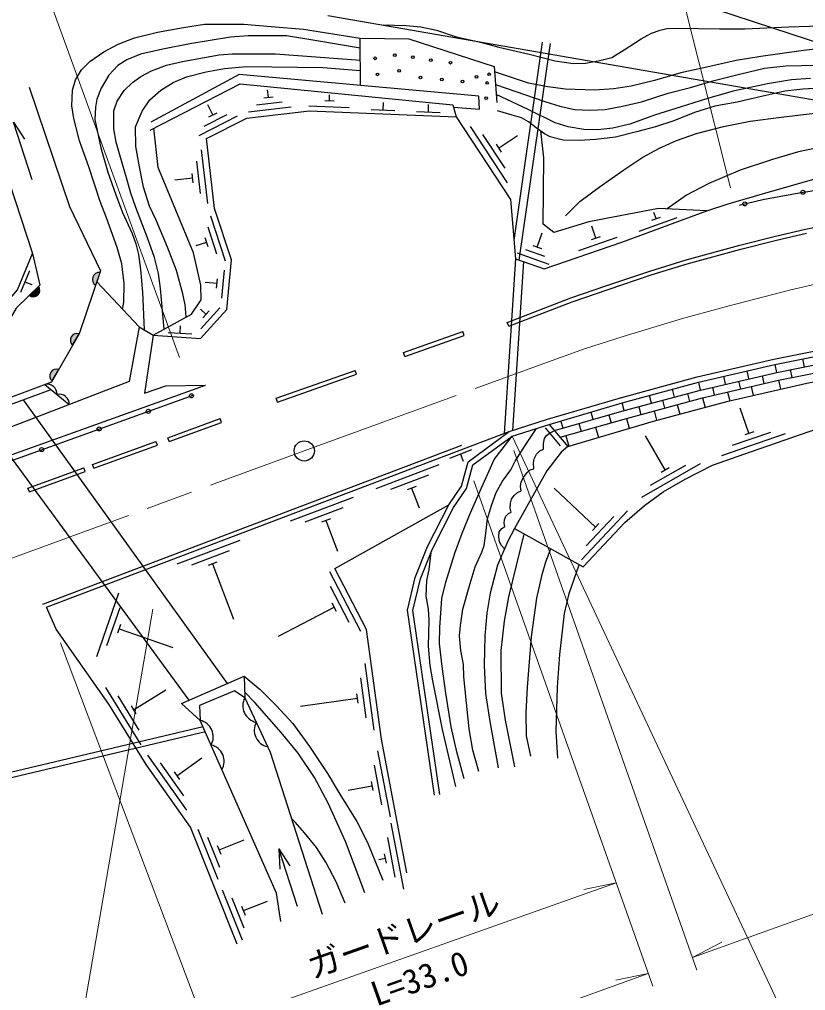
# Model space of a CAD drawing. Units: millimetres at full size, sheet at 1:1000; details may follow other scales. Extents: x 40000 to 680000, y 20000 to 380000.
# Drawn here: x 151354 to 209745, y 264104 to 336230 of the extents above; entities that cross this region are included whole.
import ezdxf
from ezdxf.enums import TextEntityAlignment as Align

# ---------------------------------------------------------------- set-up
doc = ezdxf.new("R2010")
doc.units = ezdxf.units.MM
doc.header["$LTSCALE"] = 1000
doc.linetypes.add('CHAIN', pattern=[18.5, 12, -1.5, 3.5, -1.5])
for name, color, linetype, lineweight in [('M-BGD', 7, 'Continuous', 25), ('M-BMK', 2, 'CHAIN', 13), ('M-BMK-SRVR', 3, 'Continuous', 25), ('M-STR-HTXT', 7, 'Continuous', 13), ('M-STR-STRC', 7, 'Continuous', 25)]:
    doc.layers.add(name, color=color, linetype=linetype, lineweight=lineweight)
doc.styles.add('ＭＳ ゴシック', font='')
doc.styles.get('ＭＳ ゴシック').set_extended_font_data('MS Gothic')

msp = doc.modelspace()

# ---------------------------------------------------------------- hatches: boundary and pattern name
at = {"layer": 'M-BGD'}
for points in [[(157025, 316492, -0.82183), (157345, 317430)], [(152783, 316406, -0.82183), (152070, 315719)], [(155304, 312027, -0.82183), (155798, 312886)], [(153783, 309382, -0.82183), (154277, 310241)]]:
    msp.add_hatch(color=256, dxfattribs=at).paths.add_polyline_path(points)

# ---------------------------------------------------------------- linework, layer by layer
for p, q in [((188092, 319846), (190206, 334533)), ((188484, 318362), (190800, 334447)), ((169508, 330411), (170203, 330492)), ((169856, 330452), (169790, 331011)), ((174376, 330198), (174393, 330622)), ((165725, 329146), (165356, 329875)), ((168371, 329372), (171549, 329743)), ((168954, 329894), (170861, 330116)), ((172858, 329811), (175855, 329685)), ((174026, 330212), (174725, 330183)), ((178363, 329501), (178386, 330063)), ((181726, 329360), (181750, 329922)), ((164702, 327621), (167559, 329064)), ((165071, 328311), (166784, 329177)), ((165412, 328988), (166037, 329303)), ((177488, 329537), (179237, 329464)), ((180852, 329397), (182601, 329324)), ((152299, 324323), (150916, 328605)), ((150916, 328605), (151731, 327345)), ((184822, 328266), (187569, 324088)), ((185747, 327678), (187396, 325171)), ((186947, 326672), (188357, 327599)), ((186755, 326964), (187140, 326379)), ((165355, 322568), (164889, 326541)), ((164815, 323311), (164536, 325694)), ((164269, 324102), (164188, 324798)), ((164228, 324450), (162888, 324293)), ((198650, 321434), (198483, 321891)), ((166656, 318288), (165566, 321614)), ((197397, 320496), (200214, 321528)), ((198322, 321314), (198979, 321555)), ((166016, 318796), (165362, 320791)), ((189808, 319324), (190185, 320383)), ((194177, 319989), (193871, 320875)), ((165256, 319670), (164469, 319412)), ((165365, 319338), (165146, 320003)), ((192906, 319074), (195742, 320054)), ((193846, 319875), (194508, 320104)), ((188328, 318895), (190683, 318056)), ((188950, 319151), (190363, 318648)), ((189478, 319441), (190137, 319206)), ((188210, 318459), (187369, 305480)), ((188798, 318250), (187985, 305698)), ((152097, 317560), (151429, 315943)), ((157025, 316492), (157345, 317430)), ((166378, 315525), (166580, 317615)), ((151763, 316752), (152283, 316537)), ((157106, 316729), (160254, 313411)), ((166031, 316613), (165150, 316698)), ((165997, 316265), (166065, 316961)), ((152783, 316406), (152070, 315719)), ((165210, 314335), (164794, 314713)), ((164835, 313255), (166250, 314808)), ((164974, 314076), (165446, 314593)), ((163283, 312924), (163320, 313485)), ((179889, 311487), (184283, 313045)), ((184383, 312762), (184283, 313045)), ((187696, 313450), (187588, 313730)), ((155304, 312027), (155798, 312886)), ((162410, 312982), (164156, 312867)), ((179990, 311205), (184383, 312762)), ((179990, 311205), (179889, 311487)), ((209665, 310433), (209547, 311022)), ((153783, 309382), (154277, 310241)), ((170433, 308092), (176296, 310164)), ((176396, 309881), (176296, 310164)), ((207599, 310020), (207481, 310608)), ((208740, 309636), (208622, 310225)), ((170533, 307809), (176396, 309881)), ((203801, 309138), (203665, 309723)), ((205532, 309540), (205396, 310124)), ((206519, 309769), (206655, 309185)), ((207726, 309433), (207878, 308774)), ((153253, 309112), (155054, 307628)), ((200016, 308186), (199860, 308765)), ((201946, 308707), (201811, 309292)), ((202828, 308912), (202963, 308328)), ((204773, 309364), (204909, 308779)), ((205706, 308965), (205858, 308307)), ((151622, 307978), (166776, 286901)), ((170533, 307809), (170433, 308092)), ((198311, 307724), (198154, 308304)), ((200968, 308443), (201124, 307864)), ((202093, 308125), (202281, 307420)), ((203943, 308555), (204115, 307909)), ((196278, 307175), (196122, 307754)), ((197354, 307466), (197510, 306886)), ((199112, 307941), (199269, 307362)), ((200218, 307619), (200404, 306920)), ((205523, 305493), (204878, 307350)), ((148431, 306806), (163930, 285665)), ((162385, 305160), (166256, 306581)), ((166359, 306299), (166256, 306581)), ((193976, 306519), (193812, 307071)), ((195139, 306850), (195303, 306273)), ((196439, 306597), (196654, 305868)), ((198494, 307152), (198678, 306460)), ((162488, 304879), (166359, 306299)), ((190392, 305887), (191527, 304571)), ((191729, 305879), (191572, 306408)), ((192904, 306213), (193068, 305636)), ((194144, 305943), (194366, 305192)), ((162488, 304879), (162385, 305160)), ((191932, 305312), (192160, 304540)), ((199315, 302778), (197866, 305312)), ((203528, 303847), (208252, 305487)), ((204325, 304600), (207159, 305584)), ((205264, 305403), (205925, 305632)), ((153096, 292791), (184207, 304600)), ((156787, 303175), (161495, 304889)), ((156890, 302894), (161598, 304607)), ((161598, 304607), (161495, 304889)), ((184930, 304253), (183294, 303632)), ((184112, 303942), (184311, 303416)), ((151990, 301416), (156138, 302937)), ((156241, 302655), (156138, 302937)), ((156890, 302894), (156787, 303175)), ((182501, 303150), (177827, 301376)), ((197592, 300756), (201932, 303239)), ((198236, 301643), (200840, 303133)), ((199011, 302605), (199619, 302952)), ((152093, 301134), (156241, 302655)), ((181726, 302375), (178921, 301310)), ((180811, 301546), (180156, 301298)), ((152093, 301134), (151990, 301416)), ((180484, 301422), (181038, 299960)), ((194150, 298533), (191080, 301414)), ((176141, 300736), (171467, 298962)), ((174773, 295461), (183258, 300185)), ((175366, 299961), (172561, 298896)), ((193096, 296094), (196517, 299740)), ((174450, 299132), (173796, 298883)), ((174123, 299008), (174982, 296745)), ((193452, 297131), (195505, 299319)), ((193911, 298277), (194390, 298788)), ((167714, 297537), (163039, 295763)), ((166939, 296762), (164134, 295697)), ((166023, 295933), (165369, 295684)), ((165696, 295809), (167259, 291692)), ((176705, 290769), (174398, 295205)), ((158723, 293625), (157079, 288903)), ((175845, 291449), (174461, 294111)), ((174915, 292262), (174592, 292883)), ((158819, 292533), (157833, 289700)), ((174753, 292572), (170562, 290392)), ((158866, 291299), (158636, 290638)), ((158751, 290969), (162737, 289581)), ((177699, 283434), (177023, 288388)), ((177118, 284364), (176712, 287336)), ((157746, 286601), (160374, 282348)), ((159826, 284948), (162229, 286433)), ((158654, 285987), (160231, 283435)), ((176469, 285789), (172237, 285211)), ((176516, 285442), (176422, 286136)), ((159642, 285245), (160010, 284650)), ((160871, 281584), (163756, 277500)), ((163048, 280061), (164913, 281379)), ((178912, 277006), (177983, 281919)), ((161815, 281027), (163546, 278577)), ((178284, 277905), (177726, 280853)), ((162846, 280347), (163250, 279776)), ((177563, 279295), (175778, 278958)), ((177628, 278952), (177498, 279639)), ((179894, 271625), (178965, 276538)), ((164602, 276081), (166088, 272368)), ((165317, 275506), (166209, 273278)), ((166050, 274884), (166311, 274234)), ((166180, 274559), (168040, 275303)), ((179266, 272524), (178708, 275471)), ((170624, 274623), (170699, 273125)), ((172007, 270341), (170624, 274623)), ((170624, 274623), (171438, 273363)), ((178610, 273570), (178480, 274258)), ((178545, 273914), (178038, 273818)), ((166405, 271577), (167891, 267863)), ((167126, 270987), (168018, 268759)), ((167989, 270040), (169776, 270755)), ((167859, 270365), (168120, 269715))]:
    msp.add_line(p, q, dxfattribs=at)
for points in [[(159017, 314714), (159114, 315202), (159139, 316619), (158951, 318076), (158621, 319292), (157822, 321483), (157354, 322698), (156507, 325270), (155817, 327224), (155390, 328865), (155258, 329803), (155304, 330973), (155527, 331745), (155975, 332490), (156589, 333103), (157634, 333820), (158698, 334396), (159893, 334861), (161618, 335272), (163551, 335641), (165100, 335874), (168012, 335868), (170063, 335695), (172442, 335506), (176670, 334846)], [(178361, 335834), (180067, 335779), (181158, 335685), (182323, 335434), (183796, 334940), (185595, 334532), (186954, 334166), (189211, 333646), (191135, 333166), (192471, 332966), (193406, 332993), (194461, 333179), (195343, 333406), (196278, 333967), (197534, 334781), (198303, 335212), (198934, 335427), (199443, 335558), (200247, 335584), (203357, 335525), (205235, 335525), (208491, 335688), (217060, 335960)], [(176674, 334093), (173447, 334632), (171185, 335006), (168334, 335019), (167044, 334916), (164007, 334405), (162012, 334017), (160346, 333651), (159322, 333217), (158667, 332812), (157994, 332083), (157425, 331127), (157109, 330310), (157006, 329715), (156967, 328801), (157400, 326697), (157932, 324880), (158510, 323207), (159018, 321884), (159728, 320341), (159993, 319557), (160199, 318762), (160354, 317669), (160488, 315978), (160616, 313188)], [(176690, 331321), (176670, 334846), (180267, 334778), (186614, 332724), (186816, 330066)], [(211542, 334147), (209601, 333924), (206410, 333469), (204591, 333188), (202194, 332642), (200478, 332272), (198513, 331693), (196791, 331263), (195512, 331084), (194089, 330964), (191919, 331059), (190607, 331215), (189165, 331493), (186643, 332344)], [(162098, 313220), (161842, 316241), (161682, 317362), (161376, 318547), (160859, 320009), (160000, 322253), (159629, 323315), (159296, 324467), (158834, 326086), (158539, 327110), (158360, 328095), (158374, 329444), (158622, 330167), (159137, 330946), (159763, 331541), (160365, 331990), (161161, 332421), (162267, 332830), (163455, 333098), (164671, 333338), (166190, 333588), (167165, 333675), (170381, 333666), (176679, 333199)], [(163742, 314133), (163659, 315027), (163496, 315845), (163013, 317585), (162356, 319313), (161500, 321321), (161018, 322351), (160574, 323772), (160261, 325270), (160001, 326801), (159968, 328255), (160464, 329411), (161043, 330254), (161853, 330964), (162769, 331541), (163752, 331974), (165236, 332341), (166586, 332574), (168219, 332740), (173888, 332653), (176684, 332437)], [(186715, 331399), (190377, 330136), (191498, 329789), (192574, 329540), (193725, 329486), (194870, 329534), (196136, 329776), (197555, 330114), (199534, 330751), (201187, 331180), (202953, 331689), (204940, 332182), (206685, 332598), (208279, 332774), (210596, 332830)], [(183591, 329706), (185525, 329572), (185479, 330529), (167683, 332132), (161116, 328591)], [(210102, 331835), (208705, 331741), (206909, 331437), (204371, 330899), (202393, 330339), (200503, 329734), (198525, 329115), (196694, 328451), (195424, 328157), (194313, 328036), (193270, 328050), (192106, 328263), (191143, 328544), (189135, 329538), (186770, 330666)], [(152067, 331197), (155065, 322328), (157388, 317557), (155798, 312886), (153731, 309291), (146775, 306692)], [(161067, 328010), (167747, 331446), (183533, 329898), (183805, 328992)], [(211196, 331150), (209531, 331047), (208209, 330910), (206475, 330515), (204661, 330089), (203012, 329778), (201487, 329327), (199963, 328705), (198594, 328254), (197287, 327897), (195624, 327479), (194163, 327308), (192933, 327238), (191744, 327258), (190779, 327499), (190361, 327740), (189746, 328186), (189170, 328635), (188643, 328917), (187952, 329108), (186864, 329430)], [(191910, 321631), (192979, 322696), (194407, 323783), (196235, 325057), (197659, 326001), (198905, 326671), (200165, 327232), (201635, 327767), (203658, 328280), (205632, 328669), (207922, 328982), (211461, 329384), (214544, 329651), (218105, 329927), (222113, 329949)], [(148912, 329227), (152320, 318836), (152880, 316500), (151102, 314787), (146648, 307139), (146902, 306245), (153703, 308742)], [(161292, 312773), (164795, 312543), (166750, 314688), (167104, 318365), (165854, 322178), (165243, 327390), (168241, 328904), (172896, 329448), (183805, 328992), (187833, 322868), (188210, 318459), (190325, 317706), (196089, 319698), (202419, 322017), (198826, 322180), (193635, 321199), (191039, 320414), (190253, 321031), (190301, 325948), (190072, 327950)], [(161292, 312773), (164123, 314345), (164850, 315408), (164821, 316486), (164281, 318895), (161662, 325233), (161347, 328154)], [(214766, 327186), (213844, 327166), (212976, 327121), (211597, 326900), (209223, 326393), (207300, 325832), (204875, 325042), (202566, 324033), (200899, 323189), (199456, 322152)], [(202419, 322017), (203995, 322537), (206547, 323286), (211479, 324688)], [(204807, 322431), (206561, 322850), (208988, 323310), (211874, 323763)], [(187588, 313730), (192306, 315545), (194985, 316459), (198176, 317545), (200872, 318366), (204855, 319466), (207506, 320128), (209740, 320646), (213027, 321290)], [(187696, 313450), (192408, 315263), (195082, 316175), (198268, 317260), (200956, 318078), (204931, 319176), (207576, 319837), (209802, 320352)], [(146092, 305852), (146086, 307987), (146580, 309961), (148255, 312631), (150023, 314742), (151205, 316137), (152320, 318836)], [(160254, 313411), (159504, 309331), (149330, 305437), (144238, 301561), (165181, 309076)], [(160254, 313411), (161292, 312773), (160634, 308469), (162221, 309023), (165181, 309076)], [(187729, 305616), (190578, 306531), (196006, 308137), (201703, 309677), (207388, 310998), (211343, 311789), (215351, 312456), (220094, 312900), (224536, 313099), (231103, 313049), (236858, 312733), (240571, 312358), (245730, 311667), (249945, 310863), (253837, 309997), (257468, 308961), (262064, 307527), (266490, 305925), (271961, 303571), (276003, 301542), (279797, 299348), (283353, 297239)], [(187951, 305283), (190695, 306148), (196115, 307752), (201800, 309289), (207472, 310607), (211416, 311395), (215402, 312059), (220121, 312500), (224543, 312699), (231091, 312649), (236827, 312334), (240524, 311961), (245666, 311272), (249864, 310471), (253739, 309609), (257353, 308577), (261936, 307148), (266343, 305553), (271792, 303208), (275813, 301190), (279595, 299003), (283135, 296903)], [(191086, 305695), (196278, 307175), (201946, 308707), (207599, 310020), (211524, 310805), (215479, 311464), (220162, 311902), (224554, 312099), (231072, 312049), (236780, 311736), (240454, 311365), (245570, 310680), (249742, 309883), (253591, 309027), (257181, 308002), (261744, 306579), (266122, 304995), (271539, 302664), (275528, 300661), (279292, 298486), (282808, 296400), (287444, 293110), (291893, 289401)], [(190695, 306148), (192099, 304521), (198449, 306399), (203998, 307878), (209833, 309225), (213849, 309973), (217934, 310576), (220470, 310898), (224515, 311185), (232167, 311185), (235132, 311078), (239242, 310751), (244344, 310121), (248548, 309483), (253454, 308446), (257432, 307420), (260664, 306449), (263474, 305472), (269589, 302913), (274676, 300488), (279919, 297611), (283803, 295252)], [(191518, 305194), (196439, 306597), (202093, 308125), (207726, 309433), (211632, 310215), (215557, 310868), (220204, 311303), (224565, 311498), (231053, 311449), (236734, 311138), (240384, 310769), (245473, 310087), (248548, 309483)], [(192099, 304521), (191582, 304100), (190519, 302694), (188114, 298412), (193221, 295569), (196309, 298860), (197773, 300122), (199159, 301134), (200812, 302079), (202828, 303124), (205716, 304131), (210589, 305822), (227379, 310482), (243278, 310253)], [(133164, 297645), (144366, 301182), (164322, 308342)], [(185480, 280376), (185034, 281951), (184763, 283542), (184556, 285468), (184365, 287407), (184328, 288316), (184128, 289361), (184036, 290453), (184120, 291217), (184290, 292440), (184763, 294079), (185207, 295586), (185708, 296656), (185866, 297165), (185990, 298084), (186114, 299138), (186415, 300137), (186764, 301099), (187234, 301942), (187861, 302784), (188167, 303417), (188876, 304507), (189771, 305857)], [(167527, 267563), (164055, 276235), (160757, 280904), (158001, 285365), (154079, 290950), (153357, 292569), (187729, 305616)], [(182181, 278609), (180172, 292346), (180752, 294794), (181673, 297081), (183258, 300185), (184190, 301566), (184687, 303382), (187729, 305616)], [(182577, 278667), (180579, 292328), (181134, 294672), (182038, 296915), (183603, 299982), (184559, 301397), (185036, 303142), (187951, 305283)], [(184375, 279828), (183840, 281828), (183426, 283694), (183030, 286203), (182746, 288178), (182557, 289873), (182570, 291079), (182739, 293229), (183024, 294445), (183694, 296596), (184250, 298087), (184865, 299593), (185671, 301444), (186256, 302716), (186623, 303542), (187221, 304324), (187951, 305283)], [(187386, 296914), (187163, 297166), (187014, 297435), (186951, 297810), (186979, 298163), (187184, 298418), (187418, 298566), (187365, 298816), (187371, 299074), (187474, 299342), (187680, 299548), (187868, 299633), (187806, 299922), (187817, 300308), (187898, 300602), (188106, 300872), (188348, 301097), (188624, 301224), (188582, 301548), (188624, 301877), (188789, 302214), (189060, 302572), (189283, 302772), (189562, 302860), (189532, 303309), (189577, 303593), (189764, 303944), (190004, 304199), (190280, 304318), (190288, 304740), (190363, 305102), (190496, 305330), (190702, 305489), (191086, 305695)], [(188114, 298412), (187628, 297475), (186865, 295701), (186308, 293615), (186060, 292123), (185910, 290449), (185861, 288242), (185978, 286170), (186295, 284098), (186917, 280650)], [(188159, 280711), (187450, 284175), (187169, 286194), (187146, 289360), (187383, 291533), (187698, 293348), (188836, 298011)], [(183771, 279257), (182785, 283504), (182048, 287103), (181858, 288241), (181750, 289678), (181784, 291619), (181735, 292433), (181568, 293399), (181626, 294566), (181776, 295384), (181930, 296646)], [(189330, 281522), (189026, 283012), (188982, 284735), (189084, 286631), (189389, 290372), (189787, 293247), (190176, 294997), (190458, 295952), (190828, 296902)], [(191349, 281357), (191211, 283378), (191325, 286642), (191498, 289065), (191828, 292105), (192192, 293599), (192937, 295727)], [(180121, 272844), (178241, 282788), (177130, 290929), (174773, 295461)], [(168037, 287448), (169230, 286453), (170459, 285261), (171657, 283940), (172887, 282234), (174246, 280221), (175162, 278691), (176407, 276663), (177211, 275095), (178354, 272308)], [(177012, 271353), (175567, 275171), (174281, 278014), (173272, 279921), (172049, 281743), (170798, 283281), (168846, 285509), (168079, 286281)], [(168094, 285846), (169971, 281820), (173840, 269783)], [(164999, 283688), (104488, 269360), (104024, 266373)], [(170768, 269246), (170439, 271331), (164785, 284172)], [(165163, 283315), (105052, 269083), (104626, 266342)], [(175546, 270604), (174868, 272184), (174114, 273653), (173427, 274721), (172529, 275823), (171830, 276617), (171556, 276889)]]:
    msp.add_lwpolyline(points, dxfattribs=at)
msp.add_lwpolyline([(164785, 284172), (163400, 285435), (168037, 287448), (168094, 285846), (167328, 286356), (164735, 285265)], close=True, dxfattribs=at)
for centre, radius in [((177775, 333340), 100), ((179235, 333572), 100), ((180571, 333429), 100), ((181906, 333198), 100), ((179556, 332415), 100), ((183379, 333015), 100), ((177953, 332149), 100), ((181140, 331917), 100), ((182724, 331770), 100), ((185299, 331960), 100), ((186240, 332153), 100), ((184262, 331615), 100), ((186084, 331510), 100), ((186026, 330389), 100), ((209545, 323392), 150), ((205229, 322529), 150), ((164131, 308274), 150), ((160930, 307125), 150), ((157276, 305814), 150), ((153003, 304281), 150)]:
    msp.add_circle(centre, radius, dxfattribs=at)
for centre, radius, start, end in [((157278, 316930), 505, 82.37297, 240.03116), ((152359, 316133), 505, 235.08972, 32.74792), ((155636, 312408), 505, 71.27245, 228.93064), ((154115, 309762), 505, 71.27245, 228.93064), ((153425, 308404), 729, 357.36165, 103.62185), ((154325, 307661), 729, 357.36165, 103.62185), ((169196, 285257), 1250, 151.86488, 258.12509), ((164502, 282955), 1250, 330.63276, 76.89296), ((170041, 283444), 1250, 151.86488, 258.12509), ((165308, 281124), 1250, 330.63276, 76.89296)]:
    msp.add_arc(centre, radius, start, end, dxfattribs=at)
at = {"layer": 'M-BMK'}
msp.add_lwpolyline([(78692, 269817), (172512, 304183), (185289, 308848), (189758, 310472), (193321, 311760), (196199, 312671), (200596, 314007), (203960, 314944), (208641, 316140), (212638, 317055)], dxfattribs=at)
at = {"layer": 'M-BMK-SRVR'}
msp.add_circle((172512, 304183), 750, dxfattribs=at)
at = {"layer": 'M-STR-HTXT'}
for p, q in [((204177, 323733), (199391, 342780)), ((163253, 311122), (151960, 342141)), ((187951, 305283), (209116, 260177)), ((201676, 265616), (188079, 304227)), ((198389, 264432), (185110, 301962)), ((161267, 292438), (152798, 243379)), ((168130, 253538), (154407, 289929)), ((165195, 261321), (195674, 272106)), ((195674, 272106), (193268, 271617)), ((201344, 266559), (203517, 267702)), ((198055, 265375), (167777, 254473)), ((198055, 265375), (195652, 264874))]:
    msp.add_line(p, q, dxfattribs=at)
msp.add_lwpolyline([(201344, 266559), (214654, 271339), (216947, 272025), (220818, 272756), (225221, 273183), (227728, 273273), (231020, 273346), (234799, 273093), (238224, 272633), (242008, 271825), (244858, 271125), (247982, 270131), (251389, 268779), (255069, 267092), (257835, 265563), (261117, 263455), (263830, 261507), (266267, 259602), (268787, 257292), (272312, 253681), (274392, 251129), (275438, 249639)], dxfattribs=at)
at = {"layer": 'M-STR-STRC'}
for p, q in [((236160, 326080), (196768, 339052)), ((234178, 326125), (174258, 336500))]:
    msp.add_line(p, q, dxfattribs=at)

# ---------------------------------------------------------------- texts
at = {"layer": 'M-STR-HTXT', "style": 'ＭＳ ゴシック'}
for s, p in [('ガードレール', (180382, 266939)), ('L=33.0', (181571, 263643))]:
    msp.add_text(s, height=1833, rotation=19.485, dxfattribs=at).set_placement(p, align=Align.BOTTOM_CENTER)

doc.saveas('drawing.dxf')
